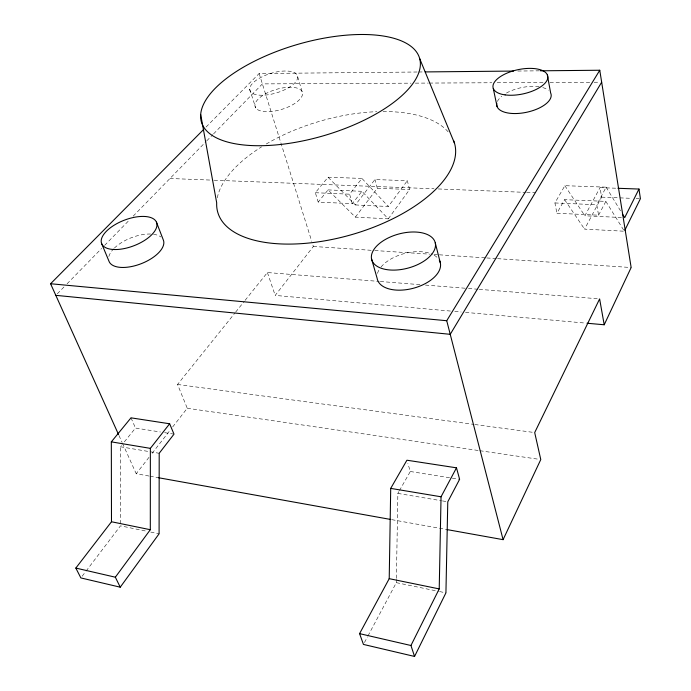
<?xml version="1.0" encoding="UTF-8"?>
<svg xmlns="http://www.w3.org/2000/svg" width="691" height="691" viewBox="0 0 691 691"><rect width="100%" height="100%" fill="white"/><g stroke="black" fill="none" stroke-linecap="round" stroke-linejoin="round"><path stroke-width="0.52" stroke-dasharray="3.46 2.59" d="M368.001 635.875L396.34 582.66L396.392 579.429M396.409 578.358L397.861 493.409L398.897 491.586M598.57 215.203L605.843 201.375L564.599 199.673L556.894 213.251L598.57 215.203L596.782 204.743L606.154 187.166L564.867 185.689L554.925 202.955L556.894 213.251M364.459 642.526L367.5 636.826M623.282 231.174L584.577 229.144L601.619 197.142L600.03 187.65L616.873 188.254M621.451 217.518L584.854 215.791L600.03 187.65M399.415 490.67L410.299 471.504L407.845 463.29M388.282 218.848L409.616 189.524L407.336 180.705L374.945 179.539L355.381 204.942L328.052 177.224L315.355 192.72L318.205 202.092L352.332 203.681L361.911 191.303L388.282 218.848L355.364 217.121L328.052 189.913L318.205 202.092M355.381 204.942L388.333 206.505L407.336 180.705M82.16 576.216L85.408 571.949M86.064 571.094L120.484 525.842L146.578 531.215M355.364 217.121L377.329 188.246L374.945 179.539M148.936 476.021L136.213 473.732L149.472 456.725M152.124 453.322L170.021 430.363M172.664 426.96L187.252 408.251L177.552 384.464L234.975 312.945M450.454 311.054L275.191 295.411L313.343 246.462L312.056 242.342M352.332 203.681L349.594 194.18L361.937 178.433L388.333 206.505M235.657 312.099L244.433 301.164M245.115 300.317L267.408 272.548L379.221 281.418M120.484 523.7L120.381 446.749L121.694 445.125M124.328 441.869L135.496 428.057L160.467 432.005M57.31 293.796L64.073 286.886M67.07 283.811L101.62 248.449M104.626 245.374L129.407 220.006M133.164 216.162L206.03 141.577M206.782 140.809L212.793 134.659M213.545 133.89L262.39 83.896L411.024 83.162M206.048 127.032L259.134 73.522L417.589 72.002M418.668 71.985L422.978 71.95M517.835 71.035L539.395 70.828M415.334 83.136L428.256 83.075M429.336 83.067L491.802 82.756M497.192 82.73L543.506 82.497M549.967 82.471L589.82 82.272M594.13 82.246L599.512 82.22M328.052 177.224L361.937 178.433M169.969 178.494L213.07 180.17M214.15 180.213L433.983 188.781M438.293 188.954L525.583 192.357M526.654 192.4L535.275 192.737M377.329 188.246L409.616 189.524M601.619 197.142L618.86 197.833M619.939 197.876L631.799 198.343M636.109 198.516L639.339 198.645M328.052 189.913L361.911 191.303M315.355 192.72L349.594 194.18M554.925 202.955L596.782 204.743M313.343 246.462L373.676 250.462M374.747 250.531L429.69 254.167M434 254.461L438.31 254.746M439.39 254.815L485.713 257.881M486.792 257.959L496.483 258.598M497.563 258.667L631.151 267.529M380.292 281.505L420.076 284.657M425.449 285.081L467.384 288.406M468.455 288.493L478.129 289.261M479.208 289.348L599.615 298.901M454.756 311.434L461.208 312.012M465.509 312.392L585.933 323.138M177.552 384.464L473.75 424.369M474.821 424.507L534.696 432.575M187.252 408.251L478.828 450.567M479.9 450.722L538.643 459.247M164.631 432.661L172.957 433.983M410.299 471.504L451.223 477.973M452.277 478.137L459.619 479.295M120.381 446.749L159.198 453.279M397.861 493.409L441.402 500.733M442.465 500.915L446.714 501.623M149.999 476.211L158.481 477.731M391.754 519.649L438.405 528.036M439.467 528.226L445.825 529.375M150.75 532.07L159.094 533.798M396.34 582.66L438.543 591.349M439.597 591.565L445.928 592.869M564.599 199.673L584.577 229.144M564.867 185.689L584.854 215.791M605.843 201.375L623.8 230.328M606.154 187.166L620.863 211.386M118.982 435.503L122.082 442.37M122.523 443.346L136.213 473.732M130.996 417.839L135.496 428.057M267.408 272.548L275.191 295.411M249.676 89.104L255.713 107.96M259.134 73.522L311.736 241.314M297.7 76.796A24.911 10.149 -16.9 0 1 262.347 95.237A24.911 10.149 -16.9 0 1 261.043 77.332A24.911 10.149 -16.9 0 1 297.7 76.796L302.572 93.207A24.729 10.356 -16.9 0 1 267.529 111.709A24.729 10.356 -16.9 0 1 266.104 93.484A24.729 10.356 -16.9 0 1 302.572 93.207M217.302 197.807A123.309 58.89 -16.3 0 1 261.604 146.838M266.277 143.996A123.309 58.89 -16.3 0 1 376.82 111.683M383.073 111.545A123.309 58.89 -16.3 0 1 448.545 132.301M108.858 256.499A29.177 13.889 -21.3 0 1 113.669 248.795M114.378 248.086A29.177 13.889 -21.3 0 1 151.631 234.085M153.54 234.275A29.177 13.889 -21.3 0 1 160.96 237.004M377.493 273.411A32.555 17.931 -15 0 1 379.964 268.436M381.035 267.037A32.555 17.931 -15 0 1 432.376 254.297M434.121 255.195A32.555 17.931 -15 0 1 438.206 258.581M497.399 101.482A27.726 12.593 -11.9 0 1 501.701 96.256M506.451 93.043A27.726 12.593 -11.9 0 1 539.127 86.807M542.789 87.584A27.726 12.593 -11.9 0 1 548.352 90.227"/><path stroke-width="1.04" d="M120.243 587.186L115.345 577.201L150.31 529.712L150.362 448.364L169.641 423.773L174.002 434.147L159.198 453.279L159.094 533.798L120.243 587.186L80.864 577.926L75.829 568.071L111.484 521.757L111.329 441.86L130.996 417.839L169.641 423.773M389.214 578.669L390.709 488.39L406.921 460.215L456.492 467.824L459.619 479.295L447.777 501.804L445.928 592.869L414.557 656.45L363.449 644.427L359.579 633.638L389.214 578.669L439.217 588.913L441.048 496.777L456.492 467.824M446.887 529.565L503.083 539.662L540.777 459.558L534.696 432.575L599.615 298.901L604.21 324.77L587.005 323.233M604.21 324.77L631.151 267.529L599.762 70.24L540.474 70.81M624.828 230.276L640.419 198.688L638.976 189.049L617.927 188.289M414.557 656.45L410.946 645.506L439.217 588.913M638.976 189.049L624.681 217.665L622.505 214.08M601.662 82.212L450.238 334.314L55.807 295.333M503.083 539.662L446.732 320.719L599.762 70.24M118.541 434.527L50.581 283.742L203.776 129.329M425.138 71.924L513.525 71.069M50.581 283.742L446.732 320.719M111.329 441.86L150.362 448.364M390.709 488.39L441.048 496.777M158.481 477.731L390.691 519.459M111.484 521.757L150.31 529.712M75.829 568.071L115.345 577.201M359.579 633.638L410.946 645.506M101.534 243.344L108.919 261.06A29.177 13.889 -21.3 0 0 141.223 263.686A29.177 13.889 -21.3 0 0 163.301 239.924L156.434 222.139M419.662 58.545A113.635 47.472 -16.3 0 1 266.769 145.551A113.635 47.472 -16.3 0 1 245.072 66.224A113.635 47.472 -16.3 0 1 419.662 58.545L454.514 143.27M371.447 258.486L377.113 278.248A32.555 17.931 -15 0 0 414.617 287.905A32.555 17.931 -15 0 0 439.303 260.187M435.261 242.843A32.874 17.664 -15 0 1 390.942 270.051A32.874 17.664 -15 0 1 384.084 240.226A32.874 17.664 -15 0 1 435.261 242.843L440.322 262.83M493.279 88.457L497.054 106.509M547.315 74.783L550.658 93.009A27.726 12.593 -11.9 0 1 525.315 112.538A27.726 12.593 -11.9 0 1 496.82 103.218M200.692 114.516L216.689 202.826A123.309 58.89 -16.3 0 0 346.07 236.184A123.309 58.89 -16.3 0 0 453.503 140.368M113.592 249.503A29.428 13.647 -21.1 0 0 156.909 225.75A29.428 13.647 -21.1 0 0 116.727 223.694A29.428 13.647 -21.1 0 0 113.592 249.503M505.112 94.892A27.951 12.369 -12.1 0 0 547.79 77.997A27.951 12.369 -12.1 0 0 508.256 72.598A27.951 12.369 -12.1 0 0 505.112 94.892"/></g></svg>
